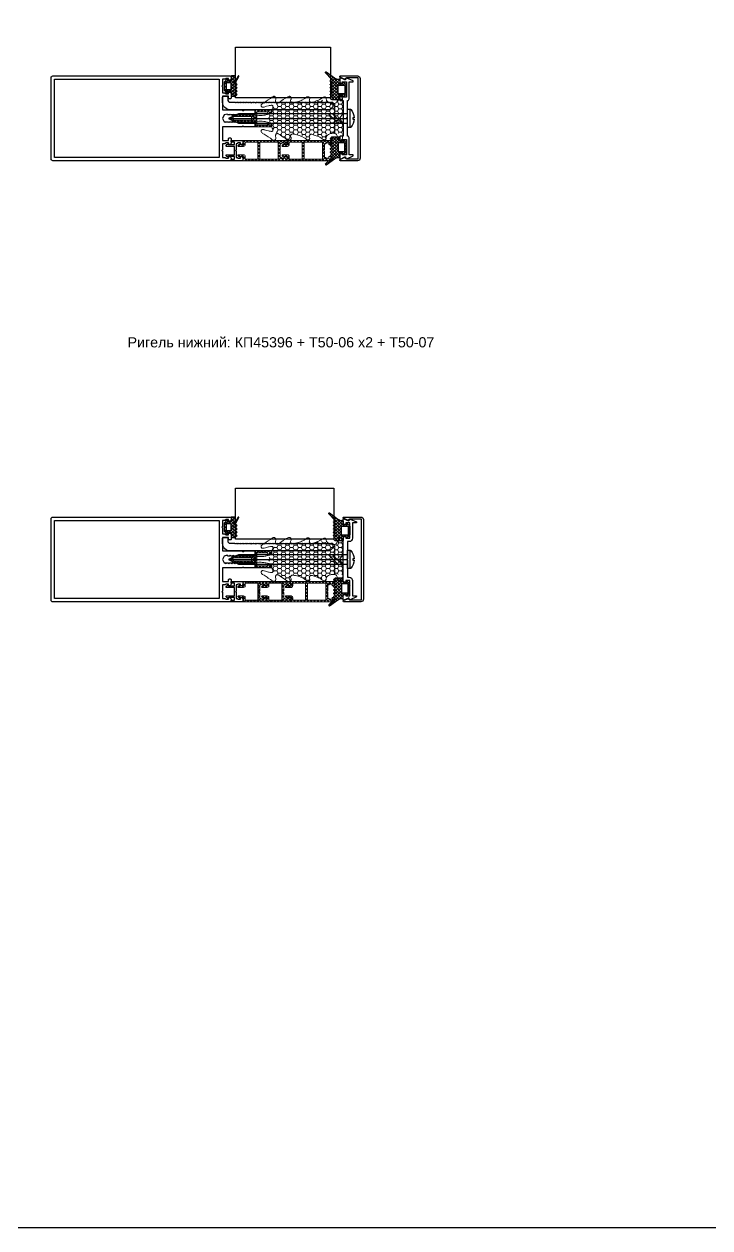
# Model space of a CAD drawing. Header units: millimetres. Extents: x 1744 to 18744, y -2272 to 2782.
# Drawn here: x 11267 to 11671, y -1185 to -475 of the extents above; entities that cross this region are included whole.
import ezdxf

# ---------------------------------------------------------------- set-up
doc = ezdxf.new("R2010")
doc.units = ezdxf.units.MM
doc.linetypes.add('HIDDEN', pattern=[0.375, 0.25, -0.125])
for name, color, linetype, lineweight in [('2', 3, 'HIDDEN', 13), ('Уплотнители', 1, 'Continuous', 20), ('Штриховка', 1, 'Continuous', 5)]:
    doc.layers.add(name, color=color, linetype=linetype, lineweight=lineweight)
doc.layers.add('Steklopaket', color=5, linetype='Continuous')
doc.layers.add('подписи', color=7, linetype='Continuous')
doc.styles.get("Standard").update_dxf_attribs({"font": 'arial.ttf'})

# ---------------------------------------------------------------- blocks, each defined once
blk = doc.blocks.new('КП45550')
at = {"color": 217, "true_color": 0x93278f}
blk.add_lwpolyline([(-5, 6.38, -0.198912), (-4.91, 6.59), (-4.5, 7), (-4.91, 7.41, -0.198912), (-5, 7.62), (-5, 19), (-13, 19), (-13, 15.5), (-12, 15.5, -0.414214), (-11.5, 15), (-11.5, 14.5, -0.414214), (-12, 14), (-14.43, 14, -0.116434), (-14.56, 14.03), (-15.33, 14.42, -0.284079), (-15.5, 14.69), (-15.5, 15.2, -0.414214), (-15.2, 15.5), (-14.5, 15.5), (-14.5, 17), (-14.91, 17.41, -0.198912), (-15, 17.62), (-15, 19), (-18.56, 19, -0.284079), (-18.83, 19.17), (-19, 19.5), (-19.17, 19.17, -0.284079), (-19.44, 19), (-23, 19), (-23, 17.62, -0.198912), (-23.09, 17.41), (-23.5, 17), (-23.5, 15.5), (-22.8, 15.5, -0.414214), (-22.5, 15.2), (-22.5, 14.69, -0.284079), (-22.67, 14.42), (-23.44, 14.03, -0.116434), (-23.57, 14), (-24.5, 14, -0.414214), (-25, 14.5), (-25, 119, -0.414214), (-24, 120), (24, 120, -0.414214), (25, 119), (25, 14.5, -0.414214), (24.5, 14), (23.57, 14, -0.116434), (23.44, 14.03), (22.67, 14.42, -0.284079), (22.5, 14.69), (22.5, 15.2, -0.414214), (22.8, 15.5), (23.5, 15.5), (23.5, 17), (23.09, 17.41, -0.198912), (23, 17.62), (23, 19), (19.44, 19, -0.284079), (19.17, 19.17), (19, 19.5), (18.83, 19.17, -0.284079), (18.56, 19), (15, 19), (15, 17.62, -0.198912), (14.91, 17.41), (14.5, 17), (14.5, 15.5), (15.2, 15.5, -0.414214), (15.5, 15.2), (15.5, 14.69, -0.284079), (15.33, 14.42), (14.56, 14.03, -0.116434), (14.43, 14), (12, 14, -0.414214), (11.5, 14.5), (11.5, 15, -0.414214), (12, 15.5), (13, 15.5), (13, 19), (5, 19), (5, 7.62, -0.198912), (4.91, 7.41), (4.5, 7), (4.91, 6.59, -0.198912), (5, 6.38), (5, 0.5, -0.414214), (4.5, 0), (3.12, 0, -0.198912), (2.91, 0.09), (2.09, 0.91, -0.198912), (2, 1.12), (2, 1.46, -0.284079), (2.17, 1.73), (2.5, 1.9), (2.17, 2.07, -0.284079), (2, 2.34), (2, 3.26, -0.284079), (2.17, 3.53), (2.5, 3.7), (2.17, 3.87, -0.284079), (2, 4.14), (2, 5.06, -0.284079), (2.17, 5.33), (2.5, 5.5), (2.17, 5.67, -0.284079), (2, 5.94), (2, 6.86, -0.284079), (2.17, 7.13), (2.5, 7.3), (2.17, 7.47, -0.284079), (2, 7.74), (2, 8.66, -0.284079), (2.17, 8.93), (2.5, 9.1), (2.17, 9.27, -0.284079), (2, 9.54), (2, 10.46, -0.284079), (2.17, 10.73), (2.5, 10.9), (2.17, 11.07, -0.284079), (2, 11.34), (2, 12.26, -0.284079), (2.17, 12.53), (2.5, 12.7), (2.17, 12.87, -0.284079), (2, 13.14), (2, 14.06, -0.284079), (2.17, 14.33), (2.5, 14.5), (2.17, 14.67, -0.284079), (2, 14.94), (2, 15.86, -0.284079), (2.17, 16.13), (2.5, 16.3), (2, 18), (0, 19), (-2, 18), (-2, 17.64, -0.284079), (-2.17, 17.37), (-2.5, 17.2), (-2.17, 17.03, -0.284079), (-2, 16.76), (-2, 15.84, -0.284079), (-2.17, 15.57), (-2.5, 15.4), (-2.17, 15.23, -0.284079), (-2, 14.96), (-2, 14.04, -0.284079), (-2.17, 13.77), (-2.5, 13.6), (-2.17, 13.43, -0.284079), (-2, 13.16), (-2, 12.24, -0.284079), (-2.17, 11.97), (-2.5, 11.8), (-2.17, 11.63, -0.284079), (-2, 11.36), (-2, 10.44, -0.284079), (-2.17, 10.17), (-2.5, 10), (-2.17, 9.83, -0.284079), (-2, 9.56), (-2, 8.64, -0.284079), (-2.17, 8.37), (-2.5, 8.2), (-2.17, 8.03, -0.284079), (-2, 7.76), (-2, 6.84, -0.284079), (-2.17, 6.57), (-2.5, 6.4), (-2.17, 6.23, -0.284079), (-2, 5.96), (-2, 5.04, -0.284079), (-2.17, 4.77), (-2.5, 4.6), (-2.17, 4.43, -0.284079), (-2, 4.16), (-2, 3.24, -0.284079), (-2.17, 2.97), (-2.5, 2.8), (-2.17, 2.63, -0.284079), (-2, 2.36), (-2, 1.12, -0.198912), (-2.09, 0.91), (-2.91, 0.09, -0.198912), (-3.12, 0), (-4.5, 0, -0.414214), (-5, 0.5)], format="xyb", close=True, dxfattribs=at)
blk.add_lwpolyline([(23, 21), (-23, 21), (-23, 118), (23, 118)], close=True, dxfattribs=at)
blk = doc.blocks.new('ТПУ-6001')
at = {"true_color": 0xafd9aa}
h = blk.add_hatch(dxfattribs=at)
h.set_pattern_fill('ANSI37', color=9, scale=10, angle=180, style=0)
h.set_pattern_definition([(225, (-3851.2058, 2316.4733), (0.88388348, -0.88388348), []), (315, (-3851.2058, 2316.4733), (0.88388348, 0.88388348), [])])
edge = h.paths.add_edge_path(flags=16)
edge.add_line((1.75, -1), (-1.75, -1))
edge.add_arc((-1.75, -1.25), 0.25, 90, 180)
edge.add_line((-2, -1.25), (-2, -3.75))
edge.add_arc((-1.75, -3.75), 0.25, 180, 270)
edge.add_line((-1.75, -4), (1.75, -4))
edge.add_arc((1.75, -3.75), 0.25, 270, 360)
edge.add_line((2, -3.75), (2, -1.25))
edge.add_arc((1.75, -1.25), 0.25, 0, 90)
edge = h.paths.add_edge_path()
edge.add_line((2.37, -5.66), (4.04, -6.57))
edge.add_arc((4.16, -6.35), 0.25, 241.51963, 270)
edge.add_line((4.16, -6.6), (5.75, -6.6))
edge.add_arc((5.75, -6.35), 0.25, 270, 360)
edge.add_line((6, -6.35), (6, -4.25))
edge.add_arc((5.75, -4.25), 0.25, 0, 90)
edge.add_line((5.75, -4), (3.25, -4))
edge.add_arc((3.25, -3.75), 0.25, 180, 270, ccw=False)
edge.add_line((3, -3.75), (3, -2.25))
edge.add_arc((3.25, -2.25), 0.25, 90, 180, ccw=False)
edge.add_line((3.25, -2), (3.9, -2))
edge.add_arc((3.9, -1.75), 0.25, 270, 405.06464)
edge.add_line((4.08, -1.57), (2.57, -0.07))
edge.add_arc((2.4, -0.25), 0.25, 45.06464, 90)
edge.add_line((2.4, 0), (-2.4, 0))
edge.add_arc((-2.4, -0.25), 0.25, 90, 134.93536)
edge.add_line((-2.57, -0.07), (-4.08, -1.57))
edge.add_arc((-3.9, -1.75), 0.25, 134.93536, 270)
edge.add_line((-3.9, -2), (-3.25, -2))
edge.add_arc((-3.25, -2.25), 0.25, 0, 90, ccw=False)
edge.add_line((-3, -2.25), (-3, -3.75))
edge.add_arc((-3.25, -3.75), 0.25, -90, 0, ccw=False)
edge.add_line((-3.25, -4), (-5.75, -4))
edge.add_arc((-5.75, -4.25), 0.25, 90, 180)
edge.add_line((-6, -4.25), (-6, -6.5))
edge.add_arc((-5.75, -6.5), 0.25, 180, 225)
edge.add_line((-5.93, -6.67), (-5.18, -7.42))
edge.add_arc((-5, -7.25), 0.25, 225, 315)
edge.add_line((-4.82, -7.42), (-4.18, -6.78))
edge.add_arc((-4, -6.95), 0.25, 45, 135, ccw=False)
edge.add_line((-3.82, -6.78), (-3.18, -7.42))
edge.add_arc((-3, -7.25), 0.25, 225, 315)
edge.add_line((-2.82, -7.42), (-2.18, -6.78))
edge.add_arc((-2, -6.95), 0.25, 45, 135, ccw=False)
edge.add_line((-1.82, -6.78), (-1.18, -7.42))
edge.add_arc((-1, -7.25), 0.25, 225, 315)
edge.add_line((-0.82, -7.42), (-0.18, -6.78))
edge.add_arc((0, -6.95), 0.25, 45, 135, ccw=False)
edge.add_line((0.18, -6.78), (0.82, -7.42))
edge.add_arc((1, -7.25), 0.25, 225, 315)
edge.add_line((1.18, -7.42), (1.87, -6.73))
edge.add_arc((2.04, -6.91), 0.25, 61.51963, 135, ccw=False)
edge.add_line((2.16, -6.69), (5.63, -8.57))
edge.add_arc((5.75, -8.35), 0.25, 241.51963, 421.51963)
edge.add_line((5.87, -8.13), (2.13, -6.1))
edge.add_arc((2.25, -5.88), 0.25, 61.51963, 241.51963, ccw=False)
at = {"color": 9, "true_color": 0xafd9aa}
for points in [[(2.37, -5.66), (4.04, -6.57, 0.124913), (4.16, -6.6), (5.75, -6.6, 0.414214), (6, -6.35), (6, -4.25, 0.414214), (5.75, -4), (3.25, -4, -0.414214), (3, -3.75), (3, -2.25, -0.414214), (3.25, -2), (3.9, -2, 0.668587), (4.08, -1.57), (2.57, -0.07, 0.198619), (2.4, 0), (-2.4, 0, 0.198619), (-2.57, -0.07), (-4.08, -1.57, 0.668587), (-3.9, -2), (-3.25, -2, -0.414214), (-3, -2.25), (-3, -3.75, -0.414214), (-3.25, -4), (-5.75, -4, 0.414214), (-6, -4.25), (-6, -6.5, 0.198912), (-5.93, -6.67), (-5.18, -7.42, 0.414214), (-4.82, -7.42), (-4.18, -6.78, -0.414214), (-3.82, -6.78), (-3.18, -7.42, 0.414214), (-2.82, -7.42), (-2.18, -6.78, -0.414214), (-1.82, -6.78), (-1.18, -7.42, 0.414214), (-0.82, -7.42), (-0.18, -6.78, -0.414214), (0.18, -6.78), (0.82, -7.42, 0.414214), (1.18, -7.42), (1.87, -6.73, -0.332076), (2.16, -6.69), (5.63, -8.57, 1), (5.87, -8.13), (2.13, -6.1, -1)], [(1.75, -1), (-1.75, -1, 0.414214), (-2, -1.25), (-2, -3.75, 0.414214), (-1.75, -4), (1.75, -4, 0.414214), (2, -3.75), (2, -1.25, 0.414214)]]:
    blk.add_lwpolyline(points, format="xyb", close=True, dxfattribs=at)
blk = doc.blocks.new('КПС 917')
blk.add_lwpolyline([(10.5, 1.08), (0.62, 1.08, 0.198912), (0.41, 0.99), (0, 0.58), (-0.41, 0.99, 0.198912), (-0.62, 1.08), (-10.5, 1.08, 0.414214), (-11.5, 2.08), (-21.5, 2.08), (-21.5, 4.28, 0.414214), (-21.8, 4.58), (-21.83, 4.58, 0.291473), (-22.1, 4.41), (-23.77, 0.83, 0.414214), (-23.63, 0.43), (-22.87, 0.08, -0.414214), (-22.73, -0.32), (-23.97, -2.99, 0.548619), (-23.7, -3.42), (-21.57, -3.42, 0.116434), (-21.44, -3.39), (-20.67, -3, 0.284079), (-20.5, -2.73), (-20.5, -2.22, 0.414214), (-20.8, -1.92), (-21.5, -1.92), (-21.5, 0.58), (-12.5, 0.58), (-12.5, -1.92), (-13.2, -1.92, 0.414214), (-13.5, -2.22), (-13.5, -2.73, 0.284079), (-13.33, -3), (-12.56, -3.39, 0.116434), (-12.43, -3.42), (-11, -3.42, 0.414214), (-10.5, -2.92), (-10.5, -1.42), (10.5, -1.42), (10.5, -2.92, 0.414214), (11, -3.42), (12.43, -3.42, 0.116434), (12.56, -3.39), (13.33, -3, 0.284079), (13.5, -2.73), (13.5, -2.22, 0.414214), (13.2, -1.92), (12.5, -1.92), (12.5, 0.58), (21.5, 0.58), (21.5, -1.92), (20.8, -1.92, 0.414214), (20.5, -2.22), (20.5, -2.73, 0.284079), (20.67, -3), (21.44, -3.39, 0.116434), (21.57, -3.42), (23.7, -3.42, 0.548619), (23.97, -2.99), (22.73, -0.32, -0.414214), (22.87, 0.08), (23.63, 0.43, 0.414214), (23.77, 0.83), (22.1, 4.41, 0.291473), (21.83, 4.58), (21.8, 4.58, 0.414214), (21.5, 4.28), (21.5, 2.08), (11.5, 2.08, 0.414214)], format="xyb", close=True)
blk = doc.blocks.new('ТПУ-007ММ')
at = {"true_color": 0xafd9aa}
h = blk.add_hatch(dxfattribs=at)
h.set_pattern_fill('ANSI37', color=9, scale=10, angle=180, style=0)
h.set_pattern_definition([(225, (-3851.0623, 2334.4012), (0.88388348, -0.88388348), []), (315, (-3851.0623, 2334.4012), (0.88388348, 0.88388348), [])])
edge = h.paths.add_edge_path(flags=16)
edge.add_line((2.1, -1), (-2.1, -1))
edge.add_arc((-2.1, -1.5), 0.5, 90, 180)
edge.add_line((-2.6, -1.5), (-2.6, -4.5))
edge.add_arc((-2.1, -4.5), 0.5, 180, 270)
edge.add_line((-2.1, -5), (2.1, -5))
edge.add_arc((2.1, -4.5), 0.5, 270, 360)
edge.add_line((2.6, -4.5), (2.6, -1.5))
edge.add_arc((2.1, -1.5), 0.5, 0, 90)
edge = h.paths.add_edge_path()
edge.add_arc((-3.85, -2.25), 0.25, 0, 90, ccw=False)
edge.add_line((-3.6, -2.25), (-3.6, -3.75))
edge.add_arc((-3.85, -3.75), 0.25, -90, 0, ccw=False)
edge.add_line((-3.85, -4), (-5.75, -4))
edge.add_arc((-5.75, -4.25), 0.25, 90, 180)
edge.add_line((-6, -4.25), (-6, -8.62))
edge.add_arc((-5.8, -8.62), 0.2, 180, 225)
edge.add_line((-5.94, -8.76), (-5.18, -9.53))
edge.add_arc((-5, -9.35), 0.25, 225, 315)
edge.add_line((-4.82, -9.53), (-4.18, -8.88))
edge.add_arc((-4, -9.06), 0.25, 45, 135, ccw=False)
edge.add_line((-3.82, -8.88), (-3.18, -9.53))
edge.add_arc((-3, -9.35), 0.25, 225, 315)
edge.add_line((-2.82, -9.53), (-2.18, -8.88))
edge.add_arc((-2, -9.06), 0.25, 45, 135, ccw=False)
edge.add_line((-1.82, -8.88), (-1.18, -9.53))
edge.add_arc((-1, -9.35), 0.25, 225, 315)
edge.add_line((-0.82, -9.53), (-0.18, -8.88))
edge.add_arc((0, -9.06), 0.25, 45, 135, ccw=False)
edge.add_line((0.18, -8.88), (0.82, -9.53))
edge.add_arc((1, -9.35), 0.25, 225, 315)
edge.add_line((1.18, -9.53), (1.82, -8.88))
edge.add_arc((2, -9.06), 0.25, 45, 135, ccw=False)
edge.add_line((2.18, -8.88), (2.82, -9.53))
edge.add_arc((3, -9.35), 0.25, 225, 315)
edge.add_line((3.18, -9.53), (3.82, -8.88))
edge.add_arc((4, -9.06), 0.25, 45, 135, ccw=False)
edge.add_line((4.18, -8.88), (4.82, -9.53))
edge.add_arc((5, -9.35), 0.25, 225, 315)
edge.add_line((5.18, -9.53), (5.82, -8.88))
edge.add_arc((6, -9.06), 0.25, 45, 135, ccw=False)
edge.add_line((6.18, -8.88), (9.82, -12.42))
edge.add_arc((10, -12.25), 0.25, 225, 315)
edge.add_line((10.18, -12.42), (10.39, -12.21))
edge.add_arc((10.21, -12.04), 0.25, 315, 380.22486)
edge.add_line((10.44, -11.95), (6.8, -7.06))
edge.add_arc((10, -4.67), 4, 180, 216.76049, ccw=False)
edge.add_line((6, -4.67), (6, -4.3))
edge.add_arc((5.7, -4.3), 0.3, 360, 450)
edge.add_line((5.7, -4), (3.85, -4))
edge.add_arc((3.85, -3.75), 0.25, 180, 270, ccw=False)
edge.add_line((3.6, -3.75), (3.6, -2.25))
edge.add_arc((3.85, -2.25), 0.25, 90, 180, ccw=False)
edge.add_line((3.85, -2), (4.1, -2))
edge.add_arc((4.1, -1.75), 0.25, 270, 405.06464)
edge.add_line((4.28, -1.57), (2.57, -0.07))
edge.add_arc((2.4, -0.25), 0.25, 45.06464, 90)
edge.add_line((2.4, 0), (-2.4, 0))
edge.add_arc((-2.4, -0.25), 0.25, 90, 134.93536)
edge.add_line((-2.57, -0.07), (-4.28, -1.57))
edge.add_arc((-4.1, -1.75), 0.25, 134.93536, 270)
edge.add_line((-4.1, -2), (-3.85, -2))
at = {"color": 9, "true_color": 0xafd9aa}
for points in [[(-3.85, -2, -0.414214), (-3.6, -2.25), (-3.6, -3.75, -0.414214), (-3.85, -4), (-5.75, -4, 0.414214), (-6, -4.25), (-6, -8.62, 0.198912), (-5.94, -8.76), (-5.18, -9.53, 0.414214), (-4.82, -9.53), (-4.18, -8.88, -0.414214), (-3.82, -8.88), (-3.18, -9.53, 0.414214), (-2.82, -9.53), (-2.18, -8.88, -0.414214), (-1.82, -8.88), (-1.18, -9.53, 0.414214), (-0.82, -9.53), (-0.18, -8.88, -0.414214), (0.18, -8.88), (0.82, -9.53, 0.414214), (1.18, -9.53), (1.82, -8.88, -0.414214), (2.18, -8.88), (2.82, -9.53, 0.414214), (3.18, -9.53), (3.82, -8.88, -0.414214), (4.18, -8.88), (4.82, -9.53, 0.414214), (5.18, -9.53), (5.82, -8.88, -0.414214), (6.18, -8.88), (9.82, -12.42, 0.414214), (10.18, -12.42), (10.39, -12.21, 0.292538), (10.44, -11.95), (6.8, -7.06, -0.161788), (6, -4.67), (6, -4.3, 0.414214), (5.7, -4), (3.85, -4, -0.414214), (3.6, -3.75), (3.6, -2.25, -0.414214), (3.85, -2), (4.1, -2, 0.668587), (4.28, -1.57), (2.57, -0.07, 0.198619), (2.4, 0), (-2.4, 0, 0.198619), (-2.57, -0.07), (-4.28, -1.57, 0.668587), (-4.1, -2)], [(2.1, -1), (-2.1, -1, 0.414214), (-2.6, -1.5), (-2.6, -4.5, 0.414214), (-2.1, -5), (2.1, -5, 0.414214), (2.6, -4.5), (2.6, -1.5, 0.414214)]]:
    blk.add_lwpolyline(points, format="xyb", close=True, dxfattribs=at)
blk = doc.blocks.new('КП45309')
at = {"color": 0}
blk.add_lwpolyline([(-23.5, 2.52), (23.5, 2.52, -0.414214), (25, 1.02), (25, -9.08, -0.802585), (24.24, -9.24), (23.17, -6.95, -0.401559), (23.48, -6.03, 0.279739), (23.8, -5.5), (23.8, 1.32), (-23.8, 1.32), (-23.8, -5.5, 0.279739), (-23.48, -6.03, -0.401559), (-23.17, -6.95), (-24.24, -9.24, -0.802585), (-25, -9.08), (-25, 1.02, -0.414214)], format="xyb", close=True, dxfattribs=at)
blk = doc.blocks.new('ВС 5.5х70 А2 DIN7981')
for p, q in [((0, 0), (0, -70)), ((-5.4, -71.69), (5.4, -71.69))]:
    blk.add_line(p, q)
for points in [[(2.75, -70), (2.75, -5.9), (0, 0), (-2.75, -5.9), (-2.75, -70)], [(-2.75, -66.67), (2.75, -61.17), (2.75, -58.88), (-2.75, -64.38)]]:
    blk.add_lwpolyline(points, close=True)
blk.add_lwpolyline([(-0.39, -73.94, -0.161849), (-5.22, -72.08, -0.223888), (-5.4, -71.69), (-5.4, -70), (5.4, -70), (5.4, -71.69, -0.223888), (5.22, -72.08, -0.161849), (0.39, -73.94), (0.39, -73.24), (-0.39, -73.24)], format="xyb", close=True)
blk = doc.blocks.new('Т50-03')
at = {"layer": 'Штриховка', "lineweight": 5}
h = blk.add_hatch(dxfattribs=at)
h.set_pattern_fill('ANSI37', color=256, scale=11.2, angle=90, style=0)
h.set_pattern_definition([(135, (-7152.173, 3902.1519), (-0.9899495, -0.9899495), []), (225, (-7152.173, 3902.1519), (0.9899495, -0.9899495), [])])
edge = h.paths.add_edge_path()
edge.add_arc((-20.75, -3.75), 1.25, 9.2818, 180)
edge.add_line((-22, -3.75), (-22, -4.7))
edge.add_arc((-21.7, -4.7), 0.3, 180, 270)
edge.add_line((-21.7, -5), (-12.3, -5))
edge.add_arc((-12.3, -4.7), 0.3, 270, 360)
edge.add_line((-12, -4.7), (-12, -2.3))
edge.add_arc((-11.7, -2.3), 0.3, 90, 180, ccw=False)
edge.add_line((-11.7, -2), (-5.2, -2))
edge.add_arc((-5, -2), 0.2, 180, 360)
edge.add_line((-4.8, -2), (0, -2))
edge.add_arc((0, 0), 2, 270, 450)
edge.add_line((0, 2), (-4.8, 2))
edge.add_arc((-5, 2), 0.2, 0, 180)
edge.add_line((-5.2, 2), (-11.7, 2))
edge.add_arc((-11.7, 2.3), 0.3, 180, 270, ccw=False)
edge.add_line((-12, 2.3), (-12, 4.7))
edge.add_arc((-12.3, 4.7), 0.3, 0, 90)
edge.add_line((-12.3, 5), (-21.7, 5))
edge.add_arc((-21.7, 4.7), 0.3, 90, 180)
edge.add_line((-22, 4.7), (-22, 3.75))
edge.add_arc((-20.75, 3.75), 1.25, 180, 350.7182)
edge.add_arc((-19.22, 3.5), 0.3, 90, 170.7182, ccw=False)
edge.add_line((-19.22, 3.8), (-13.2, 3.8))
edge.add_line((-13.2, 3.8), (-13.2, 0.82))
edge.add_arc((-12.9, 0.82), 0.3, 180, 225)
edge.add_line((-13.11, 0.61), (-12.5, 0))
edge.add_line((-12.5, 0), (-13.11, -0.61))
edge.add_arc((-12.9, -0.82), 0.3, 135, 180)
edge.add_line((-13.2, -0.82), (-13.2, -3.8))
edge.add_line((-13.2, -3.8), (-19.22, -3.8))
edge.add_arc((-19.22, -3.5), 0.3, 189.2818, 270, ccw=False)
edge = h.paths.add_edge_path(flags=16)
edge.add_line((-11, 1), (0, 1))
edge.add_arc((0, 0), 1, -90, 90, ccw=False)
edge.add_line((0, -1), (-11, -1))
edge.add_line((-11, -1), (-11, 1))
at = {"layer": 'Уплотнители'}
for points in [[(-19.52, -3.55, 0.922113), (-22, -3.75), (-22, -4.7, 0.414214), (-21.7, -5), (-12.3, -5, 0.414214), (-12, -4.7), (-12, -2.3, -0.414214), (-11.7, -2), (-5.2, -2, 1), (-4.8, -2), (0, -2, 1), (0, 2), (-4.8, 2, 1), (-5.2, 2), (-11.7, 2, -0.414214), (-12, 2.3), (-12, 4.7, 0.414214), (-12.3, 5), (-21.7, 5, 0.414214), (-22, 4.7), (-22, 3.75, 0.922113), (-19.52, 3.55, -0.367523), (-19.22, 3.8), (-13.2, 3.8), (-13.2, 0.82, 0.198912), (-13.11, 0.61), (-12.5, 0), (-13.11, -0.61, 0.198912), (-13.2, -0.82), (-13.2, -3.8), (-19.22, -3.8, -0.367523)], [(-11, 1), (0, 1, -1), (0, -1), (-11, -1)]]:
    blk.add_lwpolyline(points, format="xyb", close=True, dxfattribs=at)
blk = doc.blocks.new('КПС 954')
at = {"color": 0}
blk.add_lwpolyline([(-61.86, -3.59), (-62.08, -3.8), (-62.29, -3.59, 0.198912), (-62.5, -3.5), (-63, -3.5, 0.414214), (-63.5, -4), (-63.5, -5.79, 0.198912), (-63.35, -6.15), (-61.65, -7.85, 0.198912), (-61.29, -8), (-3, -8, 0.414214), (1.5, -3.5), (1.5, -0.5, 0.414214), (1, 0), (-1, 0, 0.414214), (-1.5, -0.5), (-1.5, -2, -0.414214), (-3, -3.5), (-5.65, -3.5, 0.198912), (-5.86, -3.59), (-6.07, -3.8), (-6.29, -3.59, 0.414214), (-6.71, -3.59), (-6.92, -3.8), (-7.13, -3.59, 0.414214), (-7.56, -3.59), (-7.77, -3.8), (-7.98, -3.59, 0.414214), (-8.41, -3.59), (-8.62, -3.8), (-8.83, -3.59, 0.414214), (-9.25, -3.59), (-9.47, -3.8), (-9.68, -3.59, 0.414214), (-10.1, -3.59), (-10.32, -3.8), (-10.53, -3.59, 0.414214), (-10.95, -3.59), (-11.16, -3.8), (-11.38, -3.59, 0.414214), (-11.8, -3.59), (-12.01, -3.8), (-12.22, -3.59, 0.414214), (-12.65, -3.59), (-12.86, -3.8), (-13.07, -3.59, 0.414214), (-13.5, -3.59), (-13.71, -3.8), (-13.92, -3.59, 0.414214), (-14.35, -3.59), (-14.56, -3.8), (-14.77, -3.59, 0.414214), (-15.19, -3.59), (-15.41, -3.8), (-15.62, -3.59, 0.414214), (-16.04, -3.59), (-16.26, -3.8), (-16.47, -3.59, 0.414214), (-16.89, -3.59), (-17.1, -3.8), (-17.32, -3.59, 0.414214), (-17.74, -3.59), (-17.95, -3.8), (-18.16, -3.59, 0.414214), (-18.59, -3.59), (-18.8, -3.8), (-19.01, -3.59, 0.414214), (-19.44, -3.59), (-19.65, -3.8), (-19.86, -3.59, 0.414214), (-20.29, -3.59), (-20.5, -3.8), (-20.71, -3.59, 0.414214), (-21.13, -3.59), (-21.35, -3.8), (-21.56, -3.59, 0.414214), (-21.98, -3.59), (-22.19, -3.8), (-22.41, -3.59, 0.414214), (-22.83, -3.59), (-23.04, -3.8), (-23.26, -3.59, 0.414214), (-23.68, -3.59), (-23.89, -3.8), (-24.1, -3.59, 0.414214), (-24.53, -3.59), (-24.74, -3.8), (-24.95, -3.59, 0.414214), (-25.38, -3.59), (-25.59, -3.8), (-25.8, -3.59, 0.414214), (-26.23, -3.59), (-26.44, -3.8), (-26.65, -3.59, 0.414214), (-27.07, -3.59), (-27.29, -3.8), (-27.5, -3.59, 0.414214), (-27.92, -3.59), (-28.13, -3.8), (-28.35, -3.59, 0.414214), (-28.77, -3.59), (-28.98, -3.8), (-29.2, -3.59, 0.414214), (-29.62, -3.59), (-29.83, -3.8), (-30.04, -3.59, 0.414214), (-30.47, -3.59), (-30.68, -3.8), (-30.89, -3.59, 0.414214), (-31.32, -3.59), (-31.53, -3.8), (-31.74, -3.59, 0.414214), (-32.17, -3.59), (-32.38, -3.8), (-32.59, -3.59, 0.414214), (-33.01, -3.59), (-33.23, -3.8), (-33.44, -3.59, 0.414214), (-33.86, -3.59), (-34.07, -3.8), (-34.29, -3.59, 0.414214), (-34.71, -3.59), (-34.92, -3.8), (-35.13, -3.59, 0.414214), (-35.56, -3.59), (-35.77, -3.8), (-35.98, -3.59, 0.414214), (-36.41, -3.59), (-36.62, -3.8), (-36.83, -3.59, 0.414214), (-37.26, -3.59), (-37.47, -3.8), (-37.68, -3.59, 0.414214), (-38.1, -3.59), (-38.32, -3.8), (-38.53, -3.59, 0.414214), (-38.95, -3.59), (-39.17, -3.8), (-39.38, -3.59, 0.414214), (-39.8, -3.59), (-40.01, -3.8), (-40.23, -3.59, 0.414214), (-40.65, -3.59), (-40.86, -3.8), (-41.07, -3.59, 0.414214), (-41.5, -3.59), (-41.71, -3.8), (-41.92, -3.59, 0.414214), (-42.35, -3.59), (-42.56, -3.8), (-42.77, -3.59, 0.414214), (-43.2, -3.59), (-43.41, -3.8), (-43.62, -3.59, 0.414214), (-44.04, -3.59), (-44.26, -3.8), (-44.47, -3.59, 0.414214), (-44.89, -3.59), (-45.11, -3.8), (-45.32, -3.59, 0.414214), (-45.74, -3.59), (-45.95, -3.8), (-46.17, -3.59, 0.414214), (-46.59, -3.59), (-46.8, -3.8), (-47.01, -3.59, 0.414214), (-47.44, -3.59), (-47.65, -3.8), (-47.86, -3.59, 0.414214), (-48.29, -3.59), (-48.5, -3.8), (-48.71, -3.59, 0.414214), (-49.14, -3.59), (-49.35, -3.8), (-49.56, -3.59, 0.414214), (-49.98, -3.59), (-50.2, -3.8), (-50.41, -3.59, 0.414214), (-50.83, -3.59), (-51.04, -3.8), (-51.26, -3.59, 0.414214), (-51.68, -3.59), (-51.89, -3.8), (-52.11, -3.59, 0.414214), (-52.53, -3.59), (-52.74, -3.8), (-52.95, -3.59, 0.414214), (-53.38, -3.59), (-53.59, -3.8), (-53.8, -3.59, 0.414214), (-54.23, -3.59), (-54.44, -3.8), (-54.65, -3.59, 0.414214), (-55.08, -3.59), (-55.29, -3.8), (-55.5, -3.59, 0.414214), (-55.92, -3.59), (-56.14, -3.8), (-56.35, -3.59, 0.414214), (-56.77, -3.59), (-56.98, -3.8), (-57.2, -3.59, 0.414214), (-57.62, -3.59), (-57.83, -3.8), (-58.05, -3.59, 0.414214), (-58.47, -3.59), (-58.68, -3.8), (-58.89, -3.59, 0.414214), (-59.32, -3.59), (-59.53, -3.8), (-59.74, -3.59, 0.414214), (-60.17, -3.59), (-60.38, -3.8), (-60.59, -3.59, 0.414214), (-61.02, -3.59), (-61.23, -3.8), (-61.44, -3.59, 0.414214)], format="xyb", close=True, dxfattribs=at)
blk = doc.blocks.new('КП45396')
blk.add_lwpolyline([(-2.5, 0), (-2.5, -4.67, -0.668179), (-3.06, -4.9), (-3.71, -4.25, -0.414214), (-3.71, -3.83), (-3.65, -3.76, 0.198912), (-3.5, -3.41), (-3.5, 0), (-5, 0), (-5, -1.7, -0.414214), (-5.3, -2), (-5.7, -2, -0.414214), (-6, -1.7), (-6, -1.7), (-6, 4.5, -0.414214), (-5.5, 5), (-4.57, 5, -0.116434), (-4.44, 4.97), (-3.67, 4.58, -0.284079), (-3.5, 4.31), (-3.5, 3.8, -0.414214), (-3.8, 3.5), (-4.5, 3.5), (-4.5, 2), (-4.09, 1.59, -0.198912), (-4, 1.38), (-4, 1), (-0.44, 1, -0.284079), (-0.17, 0.83), (0, 0.5), (0.17, 0.83, -0.284079), (0.44, 1), (4, 1), (4, 1.38, -0.198912), (4.09, 1.59), (4.5, 2), (4.5, 3.5), (3.8, 3.5, -0.414214), (3.5, 3.8), (3.5, 4.31, -0.284079), (3.67, 4.58), (4.44, 4.97, -0.116434), (4.57, 5), (5.5, 5, -0.414214), (6, 4.5), (6, -1.7), (6, -1.7, -0.414214), (5.7, -2), (5.3, -2, -0.414214), (5, -1.7), (5, 0), (3.5, 0), (3.5, -3.41, 0.198912), (3.65, -3.76), (3.71, -3.83, -0.414214), (3.71, -4.25), (3.06, -4.9, -0.668179), (2.5, -4.67), (2.5, 0)], format="xyb", close=True)
blk = doc.blocks.new('Т50-07')
at = {"layer": 'Штриховка', "lineweight": 5}
h = blk.add_hatch(dxfattribs=at)
h.set_pattern_fill('ANSI37', color=256, scale=11.2, angle=90, style=0)
h.set_pattern_definition([(135, (-11406.9071, 3792.9893), (-0.9899495, -0.9899495), []), (225, (-11406.9071, 3792.9893), (0.9899495, -0.9899495), [])])
h.paths.add_polyline_path([(1.2, 5), (1.2, -5), (12, -5), (12, 5)], flags=16)
edge = h.paths.add_edge_path()
edge.add_line((0, 5), (-7.5, 5))
edge.add_line((-7.5, 5), (-7.5, 3.5))
edge.add_arc((-8.5, 3.5), 1, -90, 0, ccw=False)
edge.add_line((-8.5, 2.5), (-11.48, 2.5))
edge.add_arc((-11.48, 2.82), 0.317, 135, 270, ccw=False)
edge.add_line((-11.71, 3.04), (-11.04, 3.71))
edge.add_arc((-10.82, 3.5), 0.3, 45, 135, ccw=False)
edge.add_line((-10.61, 3.71), (-10.4, 3.5))
edge.add_line((-10.4, 3.5), (-8.5, 3.5))
edge.add_line((-8.5, 3.5), (-8.5, 4.8))
edge.add_arc((-8.5, 5.1), 0.3, 180, 270, ccw=False)
edge.add_line((-8.8, 5.1), (-8.8, 5.7))
edge.add_arc((-8.5, 5.7), 0.3, 90, 180, ccw=False)
edge.add_line((-8.5, 6), (16.7, 6))
edge.add_arc((16.7, 5.5), 0.5, 0, 90, ccw=False)
edge.add_line((17.2, 5.5), (17.2, 4.57))
edge.add_arc((16.9, 4.57), 0.3, -26.56505, 0, ccw=False)
edge.add_line((17.17, 4.44), (16.78, 3.67))
edge.add_arc((16.51, 3.8), 0.3, 270, 333.43495, ccw=False)
edge.add_line((16.51, 3.5), (16, 3.5))
edge.add_arc((16, 3.8), 0.3, 180, 270, ccw=False)
edge.add_line((15.7, 3.8), (15.7, 4.5))
edge.add_line((15.7, 4.5), (14.2, 4.5))
edge.add_line((14.2, 4.5), (13.79, 4.09))
edge.add_arc((13.58, 4.3), 0.3, 270, 315, ccw=False)
edge.add_line((13.58, 4), (13.2, 4))
edge.add_line((13.2, 4), (13.2, 0.62))
edge.add_arc((12.9, 0.62), 0.3, -45, 0, ccw=False)
edge.add_line((13.11, 0.41), (12.7, 0))
edge.add_line((12.7, 0), (13.11, -0.41))
edge.add_arc((12.9, -0.62), 0.3, 0, 45, ccw=False)
edge.add_line((13.2, -0.62), (13.2, -4))
edge.add_line((13.2, -4), (13.58, -4))
edge.add_arc((13.58, -4.3), 0.3, 45, 90, ccw=False)
edge.add_line((13.79, -4.09), (14.2, -4.5))
edge.add_line((14.2, -4.5), (15.7, -4.5))
edge.add_line((15.7, -4.5), (15.7, -3.8))
edge.add_arc((16, -3.8), 0.3, 90, 180, ccw=False)
edge.add_line((16, -3.5), (16.51, -3.5))
edge.add_arc((16.51, -3.8), 0.3, 26.56505, 90, ccw=False)
edge.add_line((16.78, -3.67), (17.17, -4.44))
edge.add_arc((16.9, -4.57), 0.3, 0, 26.56505, ccw=False)
edge.add_line((17.2, -4.57), (17.2, -5.5))
edge.add_arc((16.7, -5.5), 0.5, -90, 0, ccw=False)
edge.add_line((16.7, -6), (-8.5, -6))
edge.add_arc((-8.5, -5.7), 0.3, 180, 270, ccw=False)
edge.add_line((-8.8, -5.7), (-8.8, -5.1))
edge.add_arc((-8.5, -5.1), 0.3, 90, 180, ccw=False)
edge.add_line((-8.5, -4.8), (-8.5, -3.5))
edge.add_line((-8.5, -3.5), (-10.4, -3.5))
edge.add_line((-10.4, -3.5), (-10.61, -3.71))
edge.add_arc((-10.82, -3.5), 0.3, 225, 315, ccw=False)
edge.add_line((-11.04, -3.71), (-11.71, -3.04))
edge.add_arc((-11.48, -2.82), 0.317, 90, 225, ccw=False)
edge.add_line((-11.48, -2.5), (-8.5, -2.5))
edge.add_arc((-8.5, -3.5), 1, 0, 90, ccw=False)
edge.add_line((-7.5, -3.5), (-7.5, -5))
edge.add_line((-7.5, -5), (0, -5))
edge.add_line((0, -5), (0, 5))
at = {"layer": 'Уплотнители'}
blk.add_lwpolyline([(0, 5), (-7.5, 5), (-7.5, 3.5, -0.414214), (-8.5, 2.5), (-11.48, 2.5, -0.668179), (-11.71, 3.04), (-11.04, 3.71, -0.414214), (-10.61, 3.71), (-10.4, 3.5), (-8.5, 3.5), (-8.5, 4.8, -0.414214), (-8.8, 5.1), (-8.8, 5.7, -0.414214), (-8.5, 6), (16.7, 6, -0.414214), (17.2, 5.5), (17.2, 4.57, -0.116434), (17.17, 4.44), (16.78, 3.67, -0.284079), (16.51, 3.5), (16, 3.5, -0.414214), (15.7, 3.8), (15.7, 4.5), (14.2, 4.5), (13.79, 4.09, -0.198912), (13.58, 4), (13.2, 4), (13.2, 0.62, -0.198912), (13.11, 0.41), (12.7, 0), (13.11, -0.41, -0.198912), (13.2, -0.62), (13.2, -4), (13.58, -4, -0.198912), (13.79, -4.09), (14.2, -4.5), (15.7, -4.5), (15.7, -3.8, -0.414214), (16, -3.5), (16.51, -3.5, -0.284079), (16.78, -3.67), (17.17, -4.44, -0.116434), (17.2, -4.57), (17.2, -5.5, -0.414214), (16.7, -6), (-8.5, -6, -0.414214), (-8.8, -5.7), (-8.8, -5.1, -0.414214), (-8.5, -4.8), (-8.5, -3.5), (-10.4, -3.5), (-10.61, -3.71, -0.414214), (-11.04, -3.71), (-11.71, -3.04, -0.668179), (-11.48, -2.5), (-8.5, -2.5, -0.414214), (-7.5, -3.5), (-7.5, -5), (0, -5)], format="xyb", close=True, dxfattribs=at)
blk.add_lwpolyline([(1.2, 5), (1.2, -5), (12, -5), (12, 5)], close=True, dxfattribs=at)
blk = doc.blocks.new('КП45313-2')
blk.add_lwpolyline([(-12.43, -2.6, -0.116434), (-12.56, -2.57), (-13.33, -2.18, -0.284079), (-13.5, -1.92), (-13.5, -1.4, -0.414214), (-13.2, -1.1), (-12.5, -1.1), (-12.5, 1.4), (-21.5, 1.4), (-21.5, -1.1), (-20.8, -1.1, -0.414214), (-20.5, -1.4), (-20.5, -1.92, -0.284079), (-20.67, -2.18), (-21.44, -2.57, -0.116434), (-21.57, -2.6), (-23.7, -2.6, -0.548619), (-23.97, -2.17), (-22.73, 0.5, 0.414214), (-22.87, 0.89), (-23.63, 1.25, -0.414214), (-23.77, 1.64), (-22.1, 5.23, -0.291473), (-21.83, 5.4), (-21.8, 5.4, -0.414214), (-21.5, 5.1), (-21.5, 2.9), (-12.5, 2.9, -0.414214), (-10.5, 0.9), (-10.5, -0.1), (-0.44, -0.1, -0.284079), (-0.17, -0.27), (0, -0.6), (0.17, -0.27, -0.284079), (0.44, -0.1), (10.5, -0.1), (10.5, 0.9, -0.414214), (12.5, 2.9), (21.5, 2.9), (21.5, 5.1, -0.414214), (21.8, 5.4), (21.83, 5.4, -0.291473), (22.1, 5.23), (23.77, 1.64, -0.414214), (23.63, 1.25), (22.87, 0.89, 0.414214), (22.73, 0.5), (23.97, -2.17, -0.548619), (23.7, -2.6), (21.57, -2.6, -0.116434), (21.44, -2.57), (20.67, -2.18, -0.284079), (20.5, -1.92), (20.5, -1.4, -0.414214), (20.8, -1.1), (21.5, -1.1), (21.5, 1.4), (12.5, 1.4), (12.5, -1.1), (13.2, -1.1, -0.414214), (13.5, -1.4), (13.5, -1.92, -0.284079), (13.33, -2.18), (12.56, -2.57, -0.116434), (12.43, -2.6)], format="xyb", close=True)
blk = doc.blocks.new('Т50-06')
at = {"layer": 'Штриховка', "lineweight": 5}
h = blk.add_hatch(dxfattribs=at)
h.set_pattern_fill('ANSI37', color=256, scale=11.2, angle=90, style=0)
h.set_pattern_definition([(135, (-11417.5478, 3829.3933), (-0.9899495, -0.9899495), []), (225, (-11417.5478, 3829.3933), (0.9899495, -0.9899495), [])])
edge = h.paths.add_edge_path()
edge.add_line((2.81, 0), (3.22, -0.41))
edge.add_arc((3.01, -0.62), 0.3, 0, 45, ccw=False)
edge.add_line((3.31, -0.62), (3.31, -4))
edge.add_line((3.31, -4), (3.68, -4))
edge.add_arc((3.68, -4.3), 0.3, 45, 90, ccw=False)
edge.add_line((3.9, -4.09), (4.31, -4.5))
edge.add_line((4.31, -4.5), (5.81, -4.5))
edge.add_line((5.81, -4.5), (5.81, -3.8))
edge.add_arc((6.11, -3.8), 0.3, 90, 180, ccw=False)
edge.add_line((6.11, -3.5), (6.62, -3.5))
edge.add_arc((6.62, -3.8), 0.3, 26.56505, 90, ccw=False)
edge.add_line((6.89, -3.67), (7.28, -4.44))
edge.add_arc((7.01, -4.57), 0.3, 0, 26.56505, ccw=False)
edge.add_line((7.31, -4.57), (7.31, -6))
edge.add_line((7.31, -6), (-6.69, -6))
edge.add_line((-6.69, -6), (-6.69, -5.1))
edge.add_arc((-6.39, -5.1), 0.3, 90, 180, ccw=False)
edge.add_line((-6.39, -4.8), (-6.39, -3.5))
edge.add_line((-6.39, -3.5), (-8.29, -3.5))
edge.add_line((-8.29, -3.5), (-8.5, -3.71))
edge.add_arc((-8.72, -3.5), 0.3, 225, 315, ccw=False)
edge.add_line((-8.93, -3.71), (-9.6, -3.04))
edge.add_arc((-9.37, -2.82), 0.317, 90, 225, ccw=False)
edge.add_line((-9.37, -2.5), (-6.39, -2.5))
edge.add_arc((-6.39, -3.5), 1, 0, 90, ccw=False)
edge.add_line((-5.39, -3.5), (-5.39, -5))
edge.add_line((-5.39, -5), (2.11, -5))
edge.add_line((2.11, -5), (2.11, 5))
edge.add_line((2.11, 5), (-5.39, 5))
edge.add_line((-5.39, 5), (-5.39, 3.5))
edge.add_arc((-6.39, 3.5), 1, -90, 0, ccw=False)
edge.add_line((-6.39, 2.5), (-9.37, 2.5))
edge.add_arc((-9.37, 2.82), 0.317, 135, 270, ccw=False)
edge.add_line((-9.6, 3.04), (-8.93, 3.71))
edge.add_arc((-8.72, 3.5), 0.3, 45, 135, ccw=False)
edge.add_line((-8.5, 3.71), (-8.29, 3.5))
edge.add_line((-8.29, 3.5), (-6.39, 3.5))
edge.add_line((-6.39, 3.5), (-6.39, 4.8))
edge.add_arc((-6.39, 5.1), 0.3, 180, 270, ccw=False)
edge.add_line((-6.69, 5.1), (-6.69, 6))
edge.add_line((-6.69, 6), (7.31, 6))
edge.add_line((7.31, 6), (7.31, 4.57))
edge.add_arc((7.01, 4.57), 0.3, -26.56505, 0, ccw=False)
edge.add_line((7.28, 4.44), (6.89, 3.67))
edge.add_arc((6.62, 3.8), 0.3, 270, 333.43495, ccw=False)
edge.add_line((6.62, 3.5), (6.11, 3.5))
edge.add_arc((6.11, 3.8), 0.3, 180, 270, ccw=False)
edge.add_line((5.81, 3.8), (5.81, 4.5))
edge.add_line((5.81, 4.5), (4.31, 4.5))
edge.add_line((4.31, 4.5), (3.9, 4.09))
edge.add_arc((3.68, 4.3), 0.3, 270, 315, ccw=False)
edge.add_line((3.68, 4), (3.31, 4))
edge.add_line((3.31, 4), (3.31, 0.62))
edge.add_arc((3.01, 0.62), 0.3, 315, 360, ccw=False)
edge.add_line((3.22, 0.41), (2.81, 0))
at = {"layer": 'Уплотнители'}
blk.add_lwpolyline([(2.81, 0), (3.22, -0.41, -0.198912), (3.31, -0.62), (3.31, -4), (3.68, -4, -0.198912), (3.9, -4.09), (4.31, -4.5), (5.81, -4.5), (5.81, -3.8, -0.414214), (6.11, -3.5), (6.62, -3.5, -0.284079), (6.89, -3.67), (7.28, -4.44, -0.116434), (7.31, -4.57), (7.31, -6), (-6.69, -6), (-6.69, -5.1, -0.414214), (-6.39, -4.8), (-6.39, -3.5), (-8.29, -3.5), (-8.5, -3.71, -0.414214), (-8.93, -3.71), (-9.6, -3.04, -0.668179), (-9.37, -2.5), (-6.39, -2.5, -0.414214), (-5.39, -3.5), (-5.39, -5), (2.11, -5), (2.11, 5), (-5.39, 5), (-5.39, 3.5, -0.414214), (-6.39, 2.5), (-9.37, 2.5, -0.668179), (-9.6, 3.04), (-8.93, 3.71, -0.414214), (-8.5, 3.71), (-8.29, 3.5), (-6.39, 3.5), (-6.39, 4.8, -0.414214), (-6.69, 5.1), (-6.69, 6), (7.31, 6), (7.31, 4.57, -0.116434), (7.28, 4.44), (6.89, 3.67, -0.284079), (6.62, 3.5), (6.11, 3.5, -0.414214), (5.81, 3.8), (5.81, 4.5), (4.31, 4.5), (3.9, 4.09, -0.198912), (3.68, 4), (3.31, 4), (3.31, 0.62, -0.198912), (3.22, 0.41), (2.81, 0)], format="xyb", dxfattribs=at)
blk = doc.blocks.new('Adifoam 530.121')
at = {"layer": 'Уплотнители', "true_color": 0xcd2027}
h = blk.add_hatch(dxfattribs=at)
h.set_pattern_fill('HONEY', color=242, scale=0.5)
h.set_pattern_definition([(0, (-5098.4201, -1689.7389), (2.38125, 1.37481532), [1.5875, -3.175]), (120, (-5098.4201, -1689.7389), (-2.38125, 1.37481533), [1.5875, -3.175]), (60, (-5098.4201, -1689.7389), (5e-09, 2.74963065), [-3.175, 1.5875])])
h.paths.add_polyline_path([(-54.01, 8.97), (-54.04, 8.53), (-54.06, 7.65), (-54.07, 6.09), (-54.04, 2.98), (-51.93, 0), (-54.04, -2.98), (-54.07, -6.09), (-54.06, -7.65), (-54.04, -8.53), (-53.96, -9.75), (-53.61, -11.87), (-53.6, -11.94), (-53.46, -12.3), (-53.32, -12.5), (-53.23, -12.6), (-53.07, -12.72), (-52.89, -12.81), (-52.78, -12.85), (-52.5, -12.91), (-52.3, -12.91), (-52.11, -12.88), (-51.99, -12.84), (-51.76, -12.72), (-51.47, -12.45), (-51.15, -11.95), (-51.06, -11.76), (-49.81, -7.84), (-40.87, -11.15), (-36.34, -9.62), (-35.93, -9.48), (-35.55, -9.38), (-28.21, -9.41), (-28.75, -9.78), (-24.5, -9.22), (-16.56, -9.56), (-13.12, -7.19), (-9.87, 0), (-13.12, 7.19), (-17.76, 10.38), (-18.81, 11.07), (-21.44, 12.78), (-21.81, 12.92), (-22.2, 13), (-22.4, 12.99), (-22.63, 12.95), (-22.76, 12.9), (-22.93, 12.79), (-23.08, 12.67), (-23.24, 12.47), (-23.32, 12.34), (-23.4, 12.15), (-23.45, 11.95), (-23.47, 11.75), (-23.44, 11.47), (-23.41, 11.37), (-22.06, 8.64), (-24.87, 9.27), (-29.25, 9.85), (-31.39, 11.57), (-31.86, 11.28), (-29.21, 10.43), (-29.6, 10.67), (-33.92, 12.56), (-33.96, 12.53), (-34.18, 12.32), (-34.29, 12.14), (-34.36, 11.95), (-34.4, 11.76), (-34.41, 11.63), (-34.31, 11.19), (-33.41, 8.63), (-35.89, 9.47), (-36.83, 9.69), (-36.76, 9.76), (-43.91, 12.17), (-43.99, 12.02), (-44.05, 11.83), (-44.08, 11.7), (-44.24, 8.69)])
at = {"layer": '2', "color": 1}
for p, q in [((-49.06, 8.88), (-49.06, -8.88)), ((-39.22, -10.62), (-39.22, 10.62)), ((0.14, 0), (-54.04, 0))]:
    blk.add_line(p, q, dxfattribs=at)
at = {"layer": 'Уплотнители', "color": 251, "true_color": 0x636466}
blk.add_lwpolyline([(-54.04, 2.98), (-54.07, 6.09), (-54.06, 7.65), (-54.04, 8.53), (-53.96, 9.75), (-53.74, 11.12), (-53.68, 11.55), (-53.6, 11.94), (-53.46, 12.3), (-53.32, 12.5), (-53.23, 12.6), (-53.07, 12.72), (-52.89, 12.81), (-52.78, 12.85), (-52.5, 12.91), (-52.3, 12.91), (-52.11, 12.88), (-51.99, 12.84), (-51.76, 12.72), (-51.47, 12.45), (-51.15, 11.95), (-51.06, 11.76), (-50.72, 10.69), (-50.58, 10.26), (-50.42, 9.88), (-50.22, 9.55), (-49.93, 9.23), (-49.65, 9.06), (-49.29, 8.93), (-48.89, 8.85), (-48.52, 8.81), (-48.08, 8.8), (-47.69, 8.82), (-47.31, 8.86), (-46.93, 8.93), (-46.68, 9), (-45.82, 9.31), (-45.36, 9.55), (-44.82, 9.91), (-44.6, 10.11), (-44.29, 10.5), (-44.2, 10.67), (-44.15, 10.82), (-44.11, 11.23), (-44.08, 11.7), (-44.05, 11.83), (-43.99, 12.02), (-43.89, 12.2), (-43.77, 12.35), (-43.66, 12.44), (-43.44, 12.55), (-43.25, 12.6), (-43.05, 12.62), (-42.61, 12.56), (-42.28, 12.42), (-41.95, 12.22), (-41.35, 11.75), (-41, 11.51), (-40.33, 11.11), (-39.62, 10.78), (-38.9, 10.49), (-38.17, 10.24), (-36.34, 9.62), (-35.93, 9.48), (-35.55, 9.38), (-35.12, 9.39), (-34.98, 9.42), (-34.8, 9.5), (-34.63, 9.6), (-34.44, 9.76), (-34.34, 9.88), (-34.23, 10.05), (-34.16, 10.23), (-34.13, 10.37), (-34.14, 10.62), (-34.22, 10.95), (-34.31, 11.19), (-34.41, 11.63), (-34.4, 11.76), (-34.36, 11.95), (-34.29, 12.14), (-34.18, 12.32), (-33.96, 12.53), (-33.88, 12.58), (-33.69, 12.67), (-33.5, 12.71), (-33.3, 12.73), (-33.08, 12.71), (-32.91, 12.67), (-32.74, 12.59), (-32.41, 12.39), (-31.85, 11.94), (-31.13, 11.44), (-29.77, 10.74), (-29.03, 10.42), (-28.3, 10.13), (-27.56, 9.89), (-26.06, 9.54), (-25.47, 9.41), (-24.89, 9.28), (-24.5, 9.22), (-24.11, 9.24), (-23.89, 9.29), (-23.74, 9.36), (-23.57, 9.46), (-23.41, 9.58), (-23.27, 9.73), (-23.14, 9.94), (-23.09, 10.08), (-23.05, 10.27), (-23.04, 10.47), (-23.08, 10.67), (-23.23, 11.02), (-23.41, 11.37), (-23.44, 11.47), (-23.47, 11.75), (-23.45, 11.95), (-23.4, 12.15), (-23.32, 12.34), (-23.24, 12.47), (-23.08, 12.67), (-22.93, 12.79), (-22.76, 12.9), (-22.63, 12.95), (-22.4, 12.99), (-22.2, 13), (-21.81, 12.92), (-21.44, 12.78), (-21.08, 12.58), (-20.75, 12.37), (-20.16, 11.95), (-18.81, 11.07), (-17.2, 10.01), (-16.88, 9.77), (-16.24, 9.33), (-15.86, 9.14), (-15.49, 9.02), (-15.29, 8.98), (-15.09, 8.97), (-14.9, 9.01), (-14.81, 9.04), (-14.57, 9.2), (-14.44, 9.36), (-14.34, 9.53), (-14.3, 9.62), (-14.24, 9.91), (-14.24, 10.1), (-14.29, 10.58), (-14.38, 11.29), (-14.39, 11.68), (-14.32, 12.1), (-14.19, 12.43), (-14.08, 12.6), (-13.89, 12.78), (-13.78, 12.85), (-13.6, 12.93), (-13.4, 12.98), (-13.13, 12.98), (-13.02, 12.96), (-12.83, 12.9), (-12.5, 12.7), (-12.13, 12.42), (-11.2, 11.77), (-9.9, 10.95), (-9.27, 10.51), (-7.43, 9.3), (-6.59, 8.85), (-6.28, 8.61), (-5.96, 8.25), (-5.83, 7.98), (-5.77, 7.79), (-5.74, 7.59), (-5.74, 7.39), (-5.77, 7.25), (-5.87, 7.02), (-5.99, 6.86), (-6.13, 6.74), (-6.31, 6.64), (-6.5, 6.59), (-6.69, 6.57), (-7.3, 6.63), (-7.51, 6.68), (-8.25, 6.91), (-8.88, 7.13), (-10.11, 7.42), (-10.49, 7.5), (-11.25, 7.64), (-11.7, 7.69), (-12.07, 7.69), (-12.26, 7.65), (-12.4, 7.57), (-12.53, 7.41), (-12.6, 7.22), (-12.64, 6.94), (-12.64, 6.81), (-12.55, 6.43), (-12.22, 5.7), (-11.97, 4.99), (-11.71, 4.11), (-11.62, 3.86), (-11.45, 3.5), (-11.24, 3.18), (-10.96, 2.91), (-10.64, 2.69), (-10.2, 2.48), (-9.91, 2.37), (-9.54, 2.25), (-8.51, 2.02), (-8.02, 1.93), (-7.25, 1.81), (-6.41, 1.72), (-5.69, 1.68), (-4.91, 1.68), (-4.33, 1.7), (-3.36, 1.78), (-1.63, 2.02), (-1.43, 2.01), (-0.95, 1.88), (-0.7, 1.74), (-0.41, 1.47), (-0.17, 1.12), (-0.04, 0.76), (0, 0.53), (0, 0), (0, -0.53), (-0.04, -0.76), (-0.17, -1.12), (-0.41, -1.47), (-0.7, -1.74), (-0.95, -1.88), (-1.43, -2.01), (-1.63, -2.02), (-3.36, -1.78), (-4.33, -1.7), (-4.91, -1.68), (-5.69, -1.68), (-6.41, -1.72), (-7.25, -1.81), (-8.02, -1.93), (-8.51, -2.02), (-9.54, -2.25), (-9.91, -2.37), (-10.2, -2.48), (-10.64, -2.69), (-10.96, -2.91), (-11.24, -3.18), (-11.45, -3.5), (-11.62, -3.86), (-11.71, -4.11), (-11.97, -4.99), (-12.22, -5.7), (-12.55, -6.43), (-12.64, -6.81), (-12.64, -6.94), (-12.6, -7.22), (-12.53, -7.41), (-12.4, -7.57), (-12.26, -7.65), (-12.07, -7.69), (-11.7, -7.69), (-11.25, -7.64), (-10.49, -7.5), (-10.11, -7.42), (-8.88, -7.13), (-8.25, -6.91), (-7.51, -6.68), (-7.3, -6.63), (-6.69, -6.57), (-6.5, -6.59), (-6.31, -6.64), (-6.13, -6.74), (-5.99, -6.86), (-5.87, -7.02), (-5.77, -7.25), (-5.74, -7.39), (-5.74, -7.59), (-5.77, -7.79), (-5.83, -7.98), (-5.96, -8.25), (-6.28, -8.61), (-6.59, -8.85), (-7.43, -9.3), (-9.27, -10.51), (-9.9, -10.95), (-11.2, -11.77), (-12.13, -12.42), (-12.5, -12.7), (-12.83, -12.9), (-13.02, -12.96), (-13.13, -12.98), (-13.4, -12.98), (-13.6, -12.93), (-13.78, -12.85), (-13.89, -12.78), (-14.08, -12.6), (-14.19, -12.43), (-14.32, -12.1), (-14.39, -11.68), (-14.38, -11.29), (-14.29, -10.58), (-14.24, -10.1), (-14.24, -9.91), (-14.3, -9.62), (-14.34, -9.53), (-14.44, -9.36), (-14.57, -9.2), (-14.81, -9.04), (-14.9, -9.01), (-15.09, -8.97), (-15.29, -8.98), (-15.49, -9.02), (-15.86, -9.14), (-16.24, -9.33), (-16.88, -9.77), (-17.2, -10.01), (-18.81, -11.07), (-20.16, -11.95), (-20.75, -12.37), (-21.08, -12.58), (-21.44, -12.78), (-21.81, -12.92), (-22.2, -13), (-22.4, -12.99), (-22.63, -12.95), (-22.76, -12.9), (-22.93, -12.79), (-23.08, -12.67), (-23.24, -12.47), (-23.32, -12.34), (-23.4, -12.15), (-23.45, -11.95), (-23.47, -11.75), (-23.44, -11.47), (-23.41, -11.37), (-23.23, -11.02), (-23.08, -10.67), (-23.04, -10.47), (-23.05, -10.27), (-23.09, -10.08), (-23.14, -9.94), (-23.27, -9.73), (-23.41, -9.58), (-23.57, -9.46), (-23.74, -9.36), (-23.89, -9.29), (-24.11, -9.24), (-24.5, -9.22), (-24.89, -9.28), (-25.47, -9.41), (-26.06, -9.54), (-27.56, -9.89), (-28.3, -10.13), (-29.03, -10.42), (-29.77, -10.74), (-31.13, -11.44), (-31.85, -11.94), (-32.41, -12.39), (-32.74, -12.59), (-32.91, -12.67), (-33.08, -12.71), (-33.3, -12.73), (-33.5, -12.71), (-33.69, -12.67), (-33.88, -12.58), (-33.96, -12.53), (-34.18, -12.32), (-34.29, -12.14), (-34.36, -11.95), (-34.4, -11.76), (-34.41, -11.63), (-34.31, -11.19), (-34.22, -10.95), (-34.14, -10.62), (-34.13, -10.37), (-34.16, -10.23), (-34.23, -10.05), (-34.34, -9.88), (-34.44, -9.76), (-34.63, -9.6), (-34.8, -9.5), (-34.98, -9.42), (-35.12, -9.39), (-35.55, -9.38), (-35.93, -9.48), (-36.34, -9.62), (-38.17, -10.24), (-38.9, -10.49), (-39.62, -10.78), (-40.33, -11.11), (-41, -11.51), (-41.35, -11.75), (-41.95, -12.22), (-42.28, -12.42), (-42.61, -12.56), (-43.05, -12.62), (-43.25, -12.6), (-43.44, -12.55), (-43.66, -12.44), (-43.77, -12.35), (-43.89, -12.2), (-43.99, -12.02), (-44.05, -11.83), (-44.08, -11.7), (-44.11, -11.23), (-44.15, -10.82), (-44.2, -10.67), (-44.29, -10.5), (-44.6, -10.11), (-44.82, -9.91), (-45.36, -9.55), (-45.82, -9.31), (-46.68, -9), (-46.93, -8.93), (-47.31, -8.86), (-47.69, -8.82), (-48.08, -8.8), (-48.52, -8.81), (-48.89, -8.85), (-49.29, -8.93), (-49.65, -9.06), (-49.93, -9.23), (-50.22, -9.55), (-50.42, -9.88), (-50.58, -10.26), (-50.72, -10.69), (-51.06, -11.76), (-51.15, -11.95), (-51.47, -12.45), (-51.76, -12.72), (-51.99, -12.84), (-52.11, -12.88), (-52.3, -12.91), (-52.5, -12.91), (-52.78, -12.85), (-52.89, -12.81), (-53.07, -12.72), (-53.23, -12.6), (-53.32, -12.5), (-53.46, -12.3), (-53.6, -11.94), (-53.68, -11.55), (-53.74, -11.12), (-53.96, -9.75), (-54.04, -8.53), (-54.06, -7.65), (-54.07, -6.09), (-54.04, -2.98), (-51.93, 0)], close=True, dxfattribs=at)

msp = doc.modelspace()

# ---------------------------------------------------------------- linework, layer by layer
msp.add_lwpolyline([(10478.572, 2576.164), (12075.121, 2576.164), (12075.121, -1184.671), (10478.572, -1184.671)], close=True)
at = {"layer": 'Steklopaket'}
for points in [[(11391.548, -518.64), (11391.548, -488.64), (11447.548, -488.64), (11447.548, -518.64)], [(11391.548, -778.64), (11391.548, -748.64), (11449.548, -748.64), (11449.548, -778.64)]]:
    msp.add_lwpolyline(points, close=True, dxfattribs=at)

# ---------------------------------------------------------------- block references
at = {"xscale": -1, "rotation": 270}
for p in [(11456.948, -513.64), (11458.948, -773.64)]:
    msp.add_blockref('ТПУ-007ММ', p, dxfattribs=at)
for name, p, rotation in [('КП45550', (11402.948, -530.64), 90), ('ТПУ-6001', (11384.948, -511.64), 90), ('КП45309', (11462.423, -530.64), 270), ('КПС 917', (11456.367, -530.64), 270), ('Adifoam 530.121', (11400.909, -530.64), 180), ('ВС 5.5х70 А2 DIN7981', (11387.449, -530.64), 90), ('Т50-03', (11390.948, -530.64), 180), ('КП45396', (11390.948, -549.64), 270), ('ТПУ-007ММ', (11456.948, -547.64), 270), ('КП45550', (11402.948, -790.64), 90), ('ТПУ-6001', (11384.948, -771.64), 90), ('КП45309', (11464.423, -790.64), 270), ('КП45313-2', (11457.55, -790.64), 270), ('Adifoam 530.121', (11400.909, -790.64), 180), ('ВС 5.5х70 А2 DIN7981', (11387.447, -790.64), 90), ('Т50-03', (11390.948, -790.64), 180), ('ТПУ-007ММ', (11458.948, -807.64), 270), ('КП45396', (11390.948, -809.64), 270)]:
    msp.add_blockref(name, p, dxfattribs=dict(rotation=rotation))
at = {"xscale": -1}
for p in [(11385.478, -517.64), (11385.478, -777.64)]:
    msp.add_blockref('КПС 954', p, dxfattribs=at)
for name, p in [('Т50-07', (11404.748, -549.64)), ('Т50-07', (11430.748, -549.64)), ('Т50-06', (11402.64, -809.64)), ('Т50-06', (11416.64, -809.64)), ('Т50-07', (11432.748, -809.64))]:
    msp.add_blockref(name, p)

# ---------------------------------------------------------------- texts
at = {"layer": 'подписи'}
msp.add_text('Ригель нижний: КП45396 + Т50-06 x2 + Т50-07', height=6, dxfattribs=at).set_placement((11327.948, -665.64))

doc.saveas('drawing.dxf')
